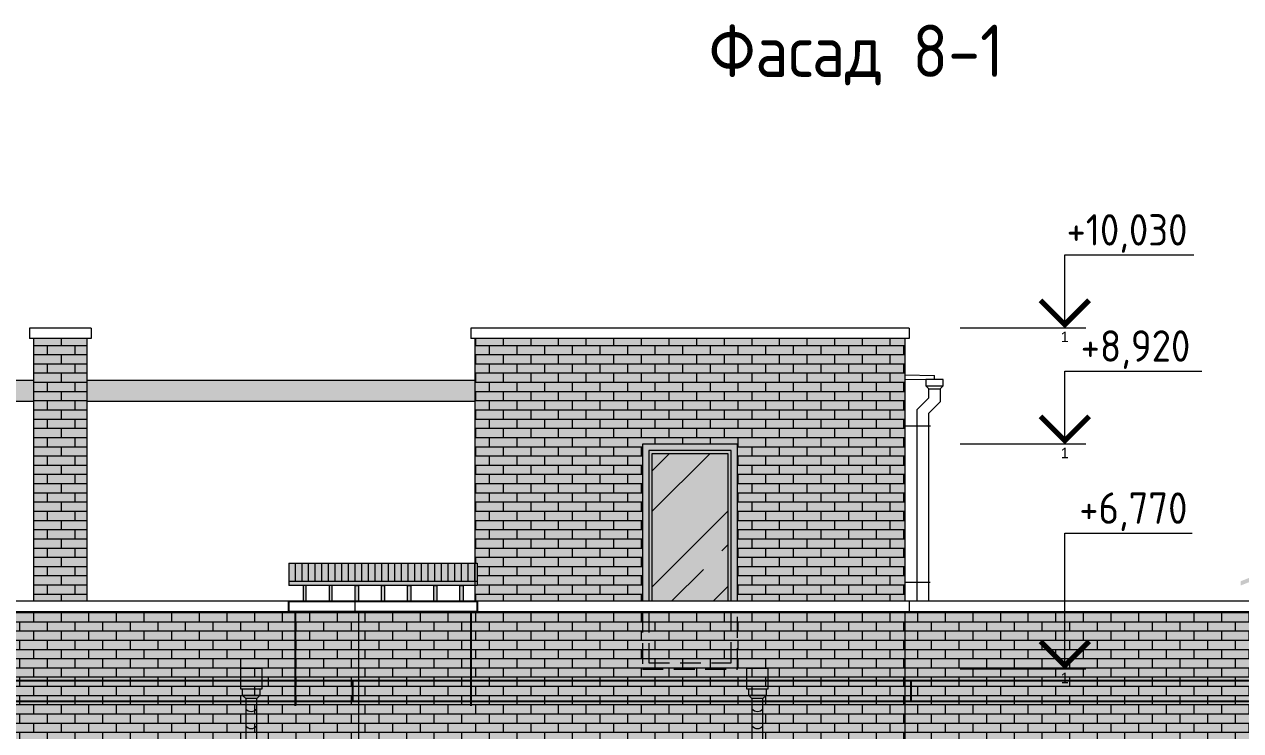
# Model space of a CAD drawing. Header units: millimetres. Extents: x 854812 to 1164625, y 589925 to 823301.
# Drawn here: x 1052588 to 1064218, y 816549 to 823301 of the extents above; entities that cross this region are included whole.
import ezdxf
from ezdxf.enums import TextEntityAlignment as Align

# ---------------------------------------------------------------- set-up
doc = ezdxf.new("R2010")
doc.units = ezdxf.units.MM
doc.linetypes.add('НЕВИДИМАЯX2', pattern=[0.75, 0.5, -0.25])
doc.layers.get('Defpoints').update_dxf_attribs({"color": 40})
for name, color, linetype, lineweight in [('Text', 7, 'Continuous', 15), ('АР_Текст_отметки высот', 95, 'Continuous', 9), ('АР_Штрих_материалы', 27, 'Continuous', 9), ('окна', 132, 'Continuous', 18), ('размеры', 215, 'Continuous', 13), ('ФАСАД', 7, 'Continuous', 13), ('ШТРИХ', 142, 'Continuous', 13), ('штриховка', 8, 'Continuous', 9)]:
    doc.layers.add(name, color=color, linetype=linetype, lineweight=lineweight)
doc.styles.add('GOST 2.304', font='isocpeur.ttf', dxfattribs={"width": 0.9})
doc.styles.get("Standard").update_dxf_attribs({"font": 'arial.ttf'})
pattern_1 = [(0, (0, 53720.5), (0, 88.06434), []), (90, (0, 53720.5), (-132.08, 88.06434), [88.06434, -88.06434])]

# ---------------------------------------------------------------- blocks, each defined once
blk = doc.blocks.new('*U359')
at = {"color": 7, "linetype": 'Continuous', "lineweight": 15}
for p, q in [((-10, 7), (-23.1, 7)), ((-10, 0), (-10, 7)), ((-12, 0), (-10, 0)), ((-10, 0), (0, 0))]:
    blk.add_line(p, q, dxfattribs=at)
at = {"color": 7, "linetype": 'Continuous', "lineweight": 15, "const_width": 0.5}
blk.add_lwpolyline([(-7.67, 2.67), (-10, 0.35), (-12.32, 2.67)], dxfattribs=at)
at = {"color": 7, "linetype": 'Continuous', "lineweight": 15, "style": 'GOST 2.304', "width": 0.9, "flags": 8}
blk.add_attdef('+OTM', text='', height=3, rotation=360, dxfattribs=at).set_placement((-20.16, 7), align=Align.BOTTOM_LEFT)
at = {"layer": 'Defpoints', "color": 5, "linetype": 'Continuous', "flags": 8}
blk.add_attdef('M', text='', height=1, dxfattribs=at).set_placement((-9.9, -0.33), align=Align.TOP_CENTER)
blk = doc.blocks.new('*U360')
at = {"color": 7, "linetype": 'Continuous', "lineweight": 15}
for p, q in [((-10, 7), (-22.34, 7)), ((-10, 0), (-10, 7)), ((-12, 0), (-10, 0)), ((-10, 0), (0, 0))]:
    blk.add_line(p, q, dxfattribs=at)
at = {"color": 7, "linetype": 'Continuous', "lineweight": 15, "const_width": 0.5}
blk.add_lwpolyline([(-7.67, 2.67), (-10, 0.35), (-12.32, 2.67)], dxfattribs=at)
at = {"color": 7, "linetype": 'Continuous', "lineweight": 15, "style": 'GOST 2.304', "width": 0.9, "flags": 8}
blk.add_attdef('+OTM', text='', height=3, rotation=360, dxfattribs=at).set_placement((-20.16, 7), align=Align.BOTTOM_LEFT)
at = {"layer": 'Defpoints', "color": 5, "linetype": 'Continuous', "flags": 8}
blk.add_attdef('M', text='', height=1, dxfattribs=at).set_placement((-9.9, -0.33), align=Align.TOP_CENTER)
blk = doc.blocks.new('*U502')
at = {"color": 7, "linetype": 'Continuous', "lineweight": 15}
for p, q in [((-10, 13), (-22.17, 13)), ((-10, 0), (-10, 13)), ((-12, 0), (-10, 0)), ((-10, 0), (0, 0))]:
    blk.add_line(p, q, dxfattribs=at)
at = {"color": 7, "linetype": 'Continuous', "lineweight": 15, "const_width": 0.5}
blk.add_lwpolyline([(-7.67, 2.67), (-10, 0.35), (-12.32, 2.67)], dxfattribs=at)
at = {"color": 7, "linetype": 'Continuous', "lineweight": 15, "style": 'GOST 2.304', "width": 0.9, "flags": 8}
blk.add_attdef('+OTM', text='', height=3, rotation=360, dxfattribs=at).set_placement((-20.16, 13), align=Align.BOTTOM_LEFT)
at = {"layer": 'Defpoints', "color": 5, "linetype": 'Continuous', "flags": 8}
blk.add_attdef('M', text='', height=1, dxfattribs=at).set_placement((-9.9, -0.33), align=Align.TOP_CENTER)
blk = doc.blocks.new('вв13')
at = {"layer": 'ФАСАД', "color": 7, "ltscale": 0.1}
for p, q in [((968743, 766229, 0), (968460, 766225, 0)), ((968460, 766187, 0), (968460, 766225, 0)), ((968743, 766189, 0), (968543, 766186, 0))]:
    blk.add_line(p, q, dxfattribs=at)
at = {"layer": 'ФАСАД', "color": 7}
for p, q in [((968407, 766095, 0), (968377, 766124, 0)), ((968499, 765740, 0), (968743, 765740, 0)), ((968502, 764246, 0), (968743, 764246, 0))]:
    blk.add_line(p, q, dxfattribs=at)
at = {"layer": 'ФАСАД', "color": 7, "elevation": 0}
for points in [[(968543, 766124), (968377, 766124), (968377, 766187), (968543, 766187), (968543, 766124), (968513, 766095), (968407, 766095), (968407, 765972), (968518, 765860)], [(968624, 765900), (968513, 766011), (968513, 766095)]]:
    blk.add_lwpolyline(points, dxfattribs=at)
at = {"layer": 'ФАСАД', "color": 7, "ltscale": 0.4, "elevation": 0}
for points in [[(968518, 765860), (968518, 764066)], [(968624, 764066), (968624, 765900)]]:
    blk.add_lwpolyline(points, dxfattribs=at)
blk = doc.blocks.new('вв12')
at = {"layer": 'ШТРИХ', "ltscale": 0.1, "true_color": 0xffffff}
h = blk.add_hatch(color=7, dxfattribs=at)
edge = h.paths.add_edge_path()
edge.add_ellipse((1016873, 755904), major_axis=(-52.9, 0), ratio=0.467596, start_angle=0, end_angle=360)
edge.add_line((1016926, 755904), (1016820, 755904))
h.paths.add_polyline_path([(1016956, 763165), (1016790, 763165), (1016820, 763135), (1016926, 763135)])
h.paths.add_polyline_path([(1016956, 763224), (1016790, 763224), (1016790, 763165), (1016956, 763165)])
h.paths.add_polyline_path([(1016956, 763228), (1016790, 763228), (1016790, 763224), (1016956, 763224)])
blk.add_hatch(color=7, dxfattribs=at).paths.add_polyline_path([(1016820, 755904), (1016830, 755890), (1016844, 755883), (1016859, 755880), (1016873, 755879), (1016888, 755880), (1016902, 755883), (1016917, 755890), (1016926, 755904), (1016926, 763135), (1016820, 763135)])
h = blk.add_hatch(color=7, dxfattribs=at)
edge = h.paths.add_edge_path()
edge.add_line((1016873, 755904), (1016820, 755904))
edge.add_ellipse((1016873, 755904), major_axis=(-52.9, 0), ratio=0.467596, start_angle=0, end_angle=360)
edge.add_line((1016873, 755879), (1016873, 755904))
at = {"layer": 'ФАСАД', "color": 7}
for p, q in [((1016820, 763135, 0), (1016790, 763165, 0)), ((1016801, 762720, 0), (1016946, 762720, 0)), ((1016801, 761449, 0), (1016946, 761449, 0)), ((1016801, 759949, 0), (1016946, 759949, 0)), ((1016801, 758449, 0), (1016946, 758449, 0)), ((1016801, 756949, 0), (1016946, 756949, 0)), ((1016801, 756335, 0), (1016946, 756335, 0))]:
    blk.add_line(p, q, dxfattribs=at)
at = {"layer": 'ФАСАД', "ltscale": 0.1, "elevation": 0}
blk.add_lwpolyline([(1016973, 763224), (1016773, 763224), (1016773, 763426), (1016973, 763426)], close=True, dxfattribs=at)
at = {"layer": 'ФАСАД', "color": 7, "elevation": 0}
for points in [[(1016956, 763165), (1016790, 763165), (1016790, 763228), (1016956, 763228), (1016956, 763165), (1016926, 763135), (1016820, 763135), (1016820, 755904)], [(1016926, 755904), (1016926, 763135)]]:
    blk.add_lwpolyline(points, dxfattribs=at)
at = {"layer": 'ФАСАД', "color": 7}
for centre in [(1016873, 763079, 0), (1016873, 762916, 0)]:
    blk.add_arc(centre, 66.9, 217.649, 322.351, dxfattribs=at)
blk.add_ellipse((1016873, 755904, 0), major_axis=(-52.9, 0), ratio=0.467596, dxfattribs=at)
at = {"layer": 'ШТРИХ', "color": 19, "ltscale": 0.1}
blk.add_ellipse((1016873, 756081, 0), major_axis=(-52.9, 0), ratio=0.467596, start_param=3.141593, end_param=6.283185, dxfattribs=at)

msp = doc.modelspace()

# ---------------------------------------------------------------- hatches: boundary and pattern name
at = {"layer": 'АР_Штрих_материалы', "ltscale": 100, "true_color": 0xd9d9d9}
for points in [[(1053188.1, 820296.5), (1052678.1, 820296.5), (1052678.1, 817786.5), (1053188.1, 817786.5)], [(1059407.8, 820296.5), (1058497.8, 820296.5), (1058497.8, 819286.5), (1059407.8, 819286.5)]]:
    msp.add_hatch(color=254, dxfattribs=at).paths.add_polyline_path(points)
at = {"layer": 'АР_Штрих_материалы', "lineweight": 5, "ltscale": 100, "true_color": 0xffffff}
h = msp.add_hatch(dxfattribs=at)
h.set_pattern_fill('AR-BRSTD', scale=1.3, style=0)
h.set_pattern_definition(pattern_1)
h.paths.add_polyline_path([(1053188.1, 820296.5), (1052678.1, 820296.5), (1052678.1, 817786.5), (1053188.1, 817786.5)])
at = {"layer": 'АР_Штрих_материалы', "ltscale": 100, "true_color": 0xd9d9d9}
h = msp.add_hatch(color=254, dxfattribs=at)
h.paths.add_polyline_path([(1058497.8, 817686.5), (1055787.8, 817686.5), (1055787.8, 816826.5), (1061007.8, 816826.5), (1061007.8, 817686.5), (1059407.8, 817686.5), (1059407.8, 817136.5), (1058497.8, 817136.5)])
h.paths.add_polyline_path([(1058557.8, 817686.5), (1058497.8, 817686.5), (1058497.8, 817136.5), (1059407.8, 817136.5), (1059407.8, 817686.5), (1059347.8, 817686.5), (1059347.8, 817196.5), (1058557.8, 817196.5)], flags=17)
h.paths.add_polyline_path([(1059347.8, 817686.5), (1058557.8, 817686.5), (1058557.8, 817196.5), (1059347.8, 817196.5)], flags=16)
h.paths.add_polyline_path([(1059407.8, 820296.5), (1059407.8, 817786.5), (1061007.8, 817786.5), (1061007.8, 820296.5)])
h.paths.add_polyline_path([(1058497.8, 817786.5), (1058497.8, 820296.5), (1056897.8, 820296.5), (1056897.8, 818150.7), (1056917.8, 818150.7), (1056917.8, 817936.5), (1056897.8, 817938.3), (1056897.8, 817786.5)])
h.paths.add_polyline_path([(1058998.1, 810716.4), (1058998.1, 810216.5), (1060197.8, 810216.5), (1060197.8, 815316.5), (1060157.8, 815316.5), (1060157.8, 815416.5), (1061007.8, 815416.5), (1061007.8, 816376.4), (1061007.8, 816826.5), (1055787.8, 816826.5), (1055787.8, 816376.4), (1056987.8, 816376.4), (1056987.7, 815416.5), (1057797.8, 815416.5), (1057797.8, 816376.4), (1058998.1, 816376.4), (1058998.1, 814126.5), (1058998.1, 814126.5), (1058998.1, 813216.4), (1058998.1, 813216.4), (1058997.8, 810716.4)])
at = {"layer": 'АР_Штрих_материалы', "lineweight": 5, "ltscale": 100, "true_color": 0xffffff}
h = msp.add_hatch(dxfattribs=at)
h.set_pattern_fill('AR-BRSTD', scale=1.3, style=0)
h.set_pattern_definition(pattern_1)
h.paths.add_polyline_path([(1059407.8, 820296.5), (1059407.8, 817786.5), (1061007.8, 817786.5), (1061007.8, 820296.5)])
h.paths.add_polyline_path([(1058497.8, 817786.5), (1058497.8, 820296.5), (1056897.8, 820296.5), (1056897.8, 818150.7), (1056917.8, 818150.7), (1056917.8, 817936.5), (1056897.8, 817936.5), (1056897.8, 817786.5)])
h = msp.add_hatch(dxfattribs=at)
h.set_pattern_fill('AR-BRSTD', scale=1.3, style=0)
h.set_pattern_definition(pattern_1)
h.paths.add_polyline_path([(1059407.8, 820296.5), (1058497.8, 820296.5), (1058497.8, 819286.5), (1059407.8, 819286.5)])
at = {"layer": 'АР_Штрих_материалы', "ltscale": 100, "true_color": 0x502921}
h = msp.add_hatch(color=19, dxfattribs=at)
h.set_gradient(color1=(49, 69, 94), one_color=1, tint=1, name='HEMISPHERICAL')
h.paths.add_polyline_path([(1059317.8, 819196.5), (1058587.8, 819196.5), (1058587.8, 817786.5), (1059317.8, 817786.5)])
at = {"layer": 'АР_Штрих_материалы', "ltscale": 100, "true_color": 0xd9d9d9}
h = msp.add_hatch(color=254, dxfattribs=at)
h.paths.add_polyline_path([(1055787.8, 816826.5), (1051477.8, 816826.5), (1051477.8, 815316.5), (1050967.8, 815316.5), (1050967.8, 810216.5), (1053377.8, 810216.5), (1053377.8, 812466.4), (1052877.8, 812466.4), (1052877.8, 813216.5), (1053377.8, 813216.5), (1053377.8, 815626.5), (1052877.8, 815626.5), (1052877.8, 816376.5), (1053877.8, 816376.5), (1053877.8, 815626.5), (1053377.8, 815626.5), (1053377.8, 813216.5), (1053877.8, 813216.5), (1053877.8, 812466.4), (1053377.8, 812466.4), (1053377.8, 810216.5), (1055787.8, 810216.5), (1055787.8, 810716.4), (1055937.8, 810716.4), (1055937.5, 813216.4), (1055787.8, 813216.4), (1055787.8, 814126.5), (1055937.5, 814126.5), (1055937.5, 816376.4), (1055787.8, 816376.4)])
h.paths.add_polyline_path([(1055787.8, 817686.5), (1051477.8, 817686.5), (1051477.8, 816826.5), (1055787.8, 816826.5)])
at = {"layer": 'АР_Штрих_материалы', "lineweight": 9, "ltscale": 100, "true_color": 0xffffff}
h = msp.add_hatch(dxfattribs=at)
h.set_pattern_fill('AR-BRSTD', scale=1.3, style=0)
h.set_pattern_definition(pattern_1)
h.paths.add_polyline_path([(1055787.8, 817686.5), (1051477.8, 817686.5), (1051477.8, 816826.5), (1055787.8, 816826.5)])
h.paths.add_polyline_path([(1055937.5, 816376.4), (1055787.8, 816376.4), (1055787.8, 816826.5), (1051477.8, 816826.5), (1051477.8, 815316.5), (1050967.8, 815316.5), (1050967.8, 810216.5), (1053377.8, 810216.5), (1053377.8, 812466.4), (1052877.8, 812466.4), (1052877.8, 813216.5), (1053377.8, 813216.5), (1053377.8, 815626.5), (1052877.8, 815626.5), (1052877.8, 816376.5), (1053877.8, 816376.5), (1053877.8, 815626.5), (1053377.8, 815626.5), (1053377.8, 813216.5), (1053877.8, 813216.5), (1053877.8, 812466.4), (1053377.8, 812466.4), (1053377.8, 810216.5), (1055787.8, 810216.5), (1055787.8, 810716.4), (1055937.8, 810716.4), (1055937.5, 813216.4), (1055787.8, 813216.4), (1055787.8, 814126.5), (1055937.5, 814126.5)])
at = {"layer": 'АР_Штрих_материалы', "lineweight": 13, "ltscale": 100, "true_color": 0xffffff}
h = msp.add_hatch(dxfattribs=at)
h.set_pattern_fill('AR-BRSTD', scale=1.3, style=0)
h.set_pattern_definition(pattern_1)
h.paths.add_polyline_path([(1059347.8, 817686.5), (1058557.8, 817686.5), (1058557.8, 817196.5), (1059347.8, 817196.5)], flags=16)
h.paths.add_polyline_path([(1058557.8, 817686.5), (1058497.8, 817686.5), (1058497.8, 817136.5), (1059407.8, 817136.5), (1059407.8, 817686.5), (1059347.8, 817686.5), (1059347.8, 817196.5), (1058557.8, 817196.5)], flags=17)
h.paths.add_polyline_path([(1058497.8, 817686.5), (1055787.8, 817686.5), (1055787.8, 816826.5), (1061007.8, 816826.5), (1061007.8, 817686.5), (1059407.8, 817686.5), (1059407.8, 817136.5), (1058497.8, 817136.5)])
h.paths.add_polyline_path([(1054300.9, 814871.5), (1055422.9, 814871.5), (1055422.9, 815321.5), (1054300.9, 815321.5)])
h.paths.add_polyline_path([(1054395.4, 811461.5), (1055598.4, 811461.5), (1055598.4, 811911.5), (1054395.4, 811911.5)])
at = {"layer": 'АР_Штрих_материалы', "ltscale": 100, "true_color": 0xd9d9d9}
h = msp.add_hatch(color=254, dxfattribs=at)
h.paths.add_polyline_path([(1066227.8, 817686.5), (1061007.8, 817686.5), (1061007.8, 816826.5), (1066227.8, 816826.5)])
h.paths.add_polyline_path([(1066227.8, 816826.5), (1061007.8, 816826.5), (1061007.8, 816376.4), (1062208.1, 816376.4), (1062208.1, 815416.5), (1063017.8, 815416.5), (1063017.8, 816376.4), (1064218.1, 816376.4), (1064218.1, 814126.4), (1064218.1, 810216.5), (1065418.1, 810216.5), (1065418.1, 815316.5), (1065378.1, 815316.5), (1065378.1, 815416.5), (1066227.8, 815416.5)])
at = {"layer": 'АР_Штрих_материалы', "lineweight": 9, "ltscale": 100, "true_color": 0xffffff}
h = msp.add_hatch(dxfattribs=at)
h.set_pattern_fill('AR-BRSTD', scale=1.3, style=0)
h.set_pattern_definition(pattern_1)
h.paths.add_polyline_path([(1066227.8, 817686.5), (1061007.8, 817686.5), (1061007.8, 816376.4), (1062208.1, 816376.4), (1062208.1, 815416.5), (1063017.8, 815416.5), (1063017.8, 816376.4), (1064218.1, 816376.4), (1064218.1, 814126.4), (1064218.1, 810216.5), (1065418.1, 810216.5), (1065418.1, 815316.5), (1065378.1, 815316.5), (1065378.1, 815416.5), (1066227.8, 815416.5)])
h.paths.add_polyline_path([(1066227.8, 815316.5), (1065418.1, 815316.5), (1065418.1, 810216.5), (1066227.8, 810216.5)])
h.paths.add_polyline_path([(1063017.8, 815316.5), (1062208.1, 815316.5), (1062208.1, 814126.5), (1062207.8, 810216.5), (1063017.8, 810216.5)], flags=17)
at = {"layer": 'АР_Штрих_материалы', "lineweight": 13, "ltscale": 100, "true_color": 0xffffff}
h = msp.add_hatch(dxfattribs=at)
h.set_pattern_fill('AR-BRSTD', scale=1.3, style=0)
h.set_pattern_definition(pattern_1)
h.paths.add_polyline_path([(1061007.8, 816826.5), (1055787.8, 816826.5), (1055787.8, 816376.4), (1056987.8, 816376.4), (1056987.7, 815416.5), (1057797.8, 815416.5), (1057797.8, 816376.4), (1058998.1, 816376.4), (1058998.1, 814126.5), (1058998.1, 810216.5), (1060197.8, 810216.5), (1060197.8, 815316.5), (1060157.8, 815316.5), (1060157.8, 815416.5), (1061007.8, 815416.5), (1061007.8, 816376.4)])
h.paths.add_polyline_path([(1056987.8, 815316.5), (1056987.8, 810216.5), (1057797.8, 810216.5), (1057797.8, 810716.4), (1057797.8, 810716.4), (1057797.8, 813216.4), (1057797.8, 815316.5)])
h.paths.add_polyline_path([(1061007.8, 815316.5), (1060197.8, 815316.5), (1060197.8, 810216.5), (1061007.8, 810216.5), (1061007.8, 814126.5), (1061007.8, 814126.5)], flags=17)
at = {"layer": 'ШТРИХ', "ltscale": 0.1, "true_color": 0x4c2f26}
h = msp.add_hatch(color=29, dxfattribs=at)
h.paths.add_polyline_path([(1052678.1, 819896.5), (1052137.8, 819896.5), (1052337.8, 819696.5), (1052678.1, 819696.5)])
h.paths.add_polyline_path([(1056897.8, 819896.5), (1053188.1, 819896.5), (1053188.1, 819696.5), (1056897.8, 819696.5)])
at = {"layer": 'ШТРИХ', "ltscale": 0.1, "true_color": 0x2f1d18}
msp.add_hatch(color=19, dxfattribs=at).paths.add_polyline_path([(1059407.8, 819286.5), (1058497.8, 819286.5), (1058497.8, 817786.5), (1058557.8, 817786.5), (1058557.8, 819226.5), (1059347.8, 819226.5), (1059347.8, 817786.5), (1059407.8, 817786.5)])
at = {"layer": 'ШТРИХ', "ltscale": 0.1, "true_color": 0x402821}
msp.add_hatch(color=19, dxfattribs=at).paths.add_polyline_path([(1059347.8, 819226.5), (1058557.8, 819226.5), (1058557.8, 817786.5), (1058587.8, 817786.5), (1058587.8, 819196.5), (1059317.8, 819196.5), (1059317.8, 817786.5), (1059347.8, 817786.5)])
at = {"layer": 'ШТРИХ', "ltscale": 0.1, "true_color": 0xfefcfb}
h = msp.add_hatch(dxfattribs=at)
h.set_pattern_fill('AR-RROOF', scale=30, angle=45, style=0)
h.set_pattern_definition([(45, (0, 53720.5), (646.57844, 1724.20918), [11430, -1524, 3810, -762]), (45, (447.2, 54706.5), (-1255.4398, 177.8091), [2286, -251.46, 4572, -571.5]), (45, (-188.6, 54447.9), (2440.83361, 3162.8462), [6096, -1066.8, 3048, -762])])
h.paths.add_polyline_path([(1059317.8, 819196.5), (1058587.8, 819196.5), (1058587.8, 817786.5), (1059317.8, 817786.5)])
at = {"layer": 'ШТРИХ', "ltscale": 0.1, "true_color": 0x2f1d18}
h = msp.add_hatch(color=19, dxfattribs=at)
h.paths.add_polyline_path([(1052237.9, 818676.9), (1051137.7, 818676.9), (1051137.7, 818477.3), (1052237.9, 818477.3)])
h.paths.add_polyline_path([(1056897.8, 818150.7), (1055117.8, 818150.7), (1055117.8, 817977.3), (1056897.8, 817977.3)])
h.paths.add_polyline_path([(1056917.8, 818150.7), (1056897.8, 818150.7), (1056897.8, 817977.3), (1056917.8, 817977.3)])
h = msp.add_hatch(color=19, dxfattribs=at)
h.paths.add_polyline_path([(1052237.9, 818477.3), (1051137.7, 818477.3), (1051137.7, 818436.5), (1052237.9, 818436.5)])
h.paths.add_polyline_path([(1051584.8, 818436.5), (1051554.8, 818436.5), (1051554.8, 818286.5), (1051584.8, 818286.5)])
h.paths.add_polyline_path([(1051334.8, 818436.5), (1051304.8, 818436.5), (1051304.8, 818286.5), (1051334.8, 818286.5)])
h.paths.add_polyline_path([(1051834.8, 818436.5), (1051804.8, 818436.5), (1051804.8, 818286.5), (1051834.8, 818286.5)])
h.paths.add_polyline_path([(1052084.8, 818436.5), (1052054.8, 818436.5), (1052054.8, 818286.5), (1052084.8, 818286.5)])
h.paths.add_polyline_path([(1056897.8, 817977.3), (1055117.8, 817977.3), (1055117.8, 817936.5), (1056897.8, 817936.5)])
h.paths.add_polyline_path([(1056917.8, 817977.3), (1056897.8, 817977.3), (1056897.8, 817936.5), (1056917.8, 817936.5)])
h.paths.add_polyline_path([(1056782.8, 817936.5), (1056752.8, 817936.5), (1056752.8, 817786.5), (1056782.8, 817786.5)])
h.paths.add_polyline_path([(1056532.8, 817936.5), (1056502.8, 817936.5), (1056502.8, 817786.5), (1056532.8, 817786.5)])
h.paths.add_polyline_path([(1056282.8, 817936.5), (1056252.8, 817936.5), (1056252.8, 817786.5), (1056282.8, 817786.5)])
h.paths.add_polyline_path([(1056032.8, 817936.5), (1056002.8, 817936.5), (1056002.8, 817786.5), (1056032.8, 817786.5)])
h.paths.add_polyline_path([(1055782.8, 817936.5), (1055752.8, 817936.5), (1055752.8, 817786.5), (1055782.8, 817786.5)])
h.paths.add_polyline_path([(1055532.8, 817936.5), (1055502.8, 817936.5), (1055502.8, 817786.5), (1055532.8, 817786.5)])
h.paths.add_polyline_path([(1055282.8, 817936.5), (1055252.8, 817936.5), (1055252.8, 817786.5), (1055282.8, 817786.5)])
h.paths.add_polyline_path([(1064883.1, 818015.1), (1064413.1, 818015.1), (1064338.7, 817985.1), (1064957.5, 817985.1)], flags=17)
h.paths.add_polyline_path([(1064648.1, 818109.9), (1065078.1, 817936.5), (1065078.1, 817977.3), (1064648.1, 818150.7), (1064218.1, 817977.3), (1064218.1, 817936.5)])
h.paths.add_polyline_path([(1064413.1, 817985.1), (1064383.1, 817985.1), (1064383.1, 817786.5), (1064413.1, 817786.5)])
h.paths.add_polyline_path([(1064913.1, 817985.1), (1064883.1, 817985.1), (1064883.1, 817786.5), (1064913.1, 817786.5)])
h.paths.add_polyline_path([(1065757.8, 818109.9), (1066187.8, 817936.5), (1066187.8, 817977.3), (1065757.8, 818150.7), (1065327.8, 817977.3), (1065327.8, 817936.5)])
h.paths.add_polyline_path([(1065992.8, 818015.1), (1065522.8, 818015.1), (1065448.4, 817985.1), (1066067.2, 817985.1)], flags=17)
h.paths.add_polyline_path([(1065522.8, 817985.1), (1065492.8, 817985.1), (1065492.8, 817786.5), (1065522.8, 817786.5)])
h.paths.add_polyline_path([(1066022.8, 817985.1), (1065992.8, 817985.1), (1065992.8, 817786.5), (1066022.8, 817786.5)])
at = {"layer": 'штриховка', "lineweight": 20, "true_color": 0x9e9e9e}
h = msp.add_hatch(dxfattribs=at)
h.set_pattern_fill('LINE', color=253, scale=20, angle=90, style=0)
h.set_pattern_definition([(90, (0, 53720.5), (-63.5, 2e-14), [])])
h.paths.add_polyline_path([(1055117.8, 818150.7), (1056917.8, 818150.7), (1056917.8, 817977.3), (1055117.8, 817977.3)])

# ---------------------------------------------------------------- linework, layer by layer
at = {"layer": 'Defpoints', "ltscale": 0.1}
for p, q in [((1055177.8, 817686.5, 0), (1055177.8, 816786.5, 0)), ((1056857.8, 817686.5, 0), (1056857.8, 816786.5, 0)), ((1066287.8, 817026.5, 0), (1051417.8, 817026.5, 0)), ((1055727.8, 816826.5, 0), (1055727.8, 817026.5, 0)), ((1061067.8, 816826.5, 0), (1061067.8, 817026.5, 0)), ((1066287.8, 816826.5, 0), (1051417.8, 816826.5, 0))]:
    msp.add_line(p, q, dxfattribs=at)
at = {"layer": 'Defpoints', "ltscale": 0.1, "elevation": 0}
msp.add_lwpolyline([(1056917.8, 817686.5), (1055117.8, 817686.5), (1055117.8, 817786.5), (1056917.8, 817786.5)], close=True, dxfattribs=at)
at = {"layer": 'окна', "color": 7, "linetype": 'НЕВИДИМАЯX2', "ltscale": 400, "elevation": 0}
for points in [[(1058497.8, 817686.5), (1058497.8, 817136.5), (1059407.8, 817136.5), (1059407.8, 817686.5)], [(1058557.8, 817686.5), (1058557.8, 817196.5), (1059347.8, 817196.5), (1059347.8, 817686.5)]]:
    msp.add_lwpolyline(points, dxfattribs=at)
at = {"layer": 'ФАСАД', "color": 7, "ltscale": 0.1}
for p, q in [((1053227.9, 820396.5, 0), (1052638.1, 820396.5, 0)), ((1052638.1, 820396.5, 0), (1052638.1, 820296.5, 0)), ((1053227.9, 820396.5, 0), (1053227.9, 820296.5, 0)), ((1061047.6, 820396.5, 0), (1056857.8, 820396.5, 0)), ((1056857.8, 820396.5, 0), (1056857.8, 820296.5, 0)), ((1061047.6, 820396.5, 0), (1061047.6, 820296.5, 0)), ((1053227.9, 820296.5, 0), (1052638.1, 820296.5, 0)), ((1052678.1, 817786.5, 0), (1052678.1, 820296.5, 0)), ((1053188.1, 817786.5, 0), (1053188.1, 820296.5, 0)), ((1061047.6, 820296.5, 0), (1056857.8, 820296.5, 0)), ((1056897.8, 817786.5, 0), (1056897.8, 820296.5, 0)), ((1061007.8, 820296.5, 0), (1061007.8, 817786.5, 0)), ((1052678.1, 819896.5, 0), (1052137.8, 819896.5, 0)), ((1056897.8, 819896.5, 0), (1053188.1, 819896.5, 0)), ((1052678.1, 819696.5, 0), (1052337.8, 819696.5, 0)), ((1056897.8, 819696.5, 0), (1053188.1, 819696.5, 0)), ((1066267.8, 817786.5, 0), (1051437.8, 817786.5, 0)), ((1055747.8, 817786.5, 0), (1055747.8, 817686.5, 0)), ((1061047.8, 817786.5, 0), (1061047.8, 817686.5, 0)), ((1066267.8, 817686.5), (1051437.8, 817686.5)), ((1055787.8, 816376.4, 0), (1055787.8, 817686.5, 0)), ((1061007.8, 817686.5), (1061007.8, 815416.5, 0))]:
    msp.add_line(p, q, dxfattribs=at)
at = {"layer": 'ФАСАД', "color": 7, "ltscale": 75}
for p, q in [((1055117.8, 818150.7, 0), (1056917.8, 818150.7, 0)), ((1055117.8, 818150.7, 0), (1055117.8, 817936.5, 0)), ((1056917.8, 818150.7, 0), (1056917.8, 817936.5, 0)), ((1055117.8, 817977.3, 0), (1056917.8, 817977.3, 0)), ((1055117.8, 817977.3, 0), (1055117.8, 817936.5, 0)), ((1056917.8, 817936.5, 0), (1055117.8, 817936.5, 0))]:
    msp.add_line(p, q, dxfattribs=at)
at = {"layer": 'ФАСАД', "color": 7, "ltscale": 0.1, "elevation": 0}
for points in [[(1059407.8, 817786.5), (1059407.8, 819286.5), (1058497.8, 819286.5), (1058497.8, 817786.5)], [(1059347.8, 817786.5), (1059347.8, 819226.5), (1058557.8, 819226.5), (1058557.8, 817786.5)]]:
    msp.add_lwpolyline(points, dxfattribs=at)
at = {"layer": 'ФАСАД', "color": 7, "lineweight": 5, "ltscale": 0.1, "elevation": 0}
msp.add_lwpolyline([(1059317.8, 817786.5), (1059317.8, 819196.5), (1058587.8, 819196.5), (1058587.8, 817786.5)], dxfattribs=at)
at = {"layer": 'ФАСАД', "color": 7, "ltscale": 75, "elevation": 0}
for points in [[(1055252.8, 817936.5), (1055252.8, 817786.5), (1055282.8, 817786.5), (1055282.8, 817936.5)], [(1055502.8, 817936.5), (1055502.8, 817786.5), (1055532.8, 817786.5), (1055532.8, 817936.5)], [(1055782.8, 817936.5), (1055782.8, 817786.5), (1055752.8, 817786.5), (1055752.8, 817936.5)], [(1056032.8, 817936.5), (1056032.8, 817786.5), (1056002.8, 817786.5), (1056002.8, 817936.5)], [(1056282.8, 817936.5), (1056282.8, 817786.5), (1056252.8, 817786.5), (1056252.8, 817936.5)], [(1056532.8, 817936.5), (1056532.8, 817786.5), (1056502.8, 817786.5), (1056502.8, 817936.5)], [(1056782.8, 817936.5), (1056782.8, 817786.5), (1056752.8, 817786.5), (1056752.8, 817936.5)]]:
    msp.add_lwpolyline(points, close=True, dxfattribs=at)

# ---------------------------------------------------------------- block references
at = {"layer": 'АР_Текст_отметки высот', "color": 7}
ref = msp.add_blockref('*U360', (1061536.6, 820396.5, 0), dxfattribs=dict(at, xscale=-100, yscale=100, zscale=100))
ref.add_attrib('+OTM', '+10,030', dxfattribs={"layer": '0', "color": 7, "linetype": 'Continuous', "lineweight": 15, "height": 300, "style": 'GOST 2.304', "width": 0.9, "flags": 8}).set_placement((1062553.3, 821096.5, 0), align=Align.BOTTOM_LEFT)
ref.add_attrib('M', '1', dxfattribs={"layer": 'Defpoints', "color": 5, "linetype": 'Continuous', "height": 100, "flags": 8}).set_placement((1062536.6, 820363.1, 0), align=Align.TOP_CENTER)
ref = msp.add_blockref('*U359', (1061536.6, 819286.5, 0), dxfattribs=dict(at, xscale=-100, yscale=100, zscale=100))
ref.add_attrib('+OTM', '+8,920', dxfattribs={"layer": '0', "color": 7, "linetype": 'Continuous', "lineweight": 15, "height": 300, "style": 'GOST 2.304', "width": 0.9, "flags": 8}).set_placement((1062688.3, 819986.5, 0), align=Align.BOTTOM_LEFT)
ref.add_attrib('M', '1', dxfattribs={"layer": 'Defpoints', "color": 5, "linetype": 'Continuous', "height": 100, "flags": 8}).set_placement((1062536.6, 819253.1, 0), align=Align.TOP_CENTER)
ref = msp.add_blockref('*U502', (1061536.6, 817136.5, 0), dxfattribs=dict(at, xscale=-100, yscale=100, zscale=100))
ref.add_attrib('+OTM', '+6,770', dxfattribs={"layer": '0', "color": 7, "linetype": 'Continuous', "lineweight": 15, "height": 300, "style": 'GOST 2.304', "width": 0.9, "flags": 8}).set_placement((1062674.8, 818436.5, 0), align=Align.BOTTOM_LEFT)
ref.add_attrib('M', '1', dxfattribs={"layer": 'Defpoints', "color": 5, "linetype": 'Continuous', "height": 100, "flags": 8}).set_placement((1062536.6, 817103.1, 0), align=Align.TOP_CENTER)
at = {"layer": 'размеры', "xscale": -1}
msp.add_blockref('вв13', (2029750.4, 53720.5, 0), dxfattribs=at)
at = {"layer": 'размеры'}
for p in [(37884.6, 53720.5), (42724.6, 53720.5)]:
    msp.add_blockref('вв12', p, dxfattribs=at)

# ---------------------------------------------------------------- texts
at = {"layer": 'Text', "color": 7, "style": 'GOST 2.304', "width": 0.9}
msp.add_text('Фасад 8-1', height=500, dxfattribs=at).set_placement((1060542.8, 822798, 0), align=Align.CENTER)

doc.saveas('drawing.dxf')
